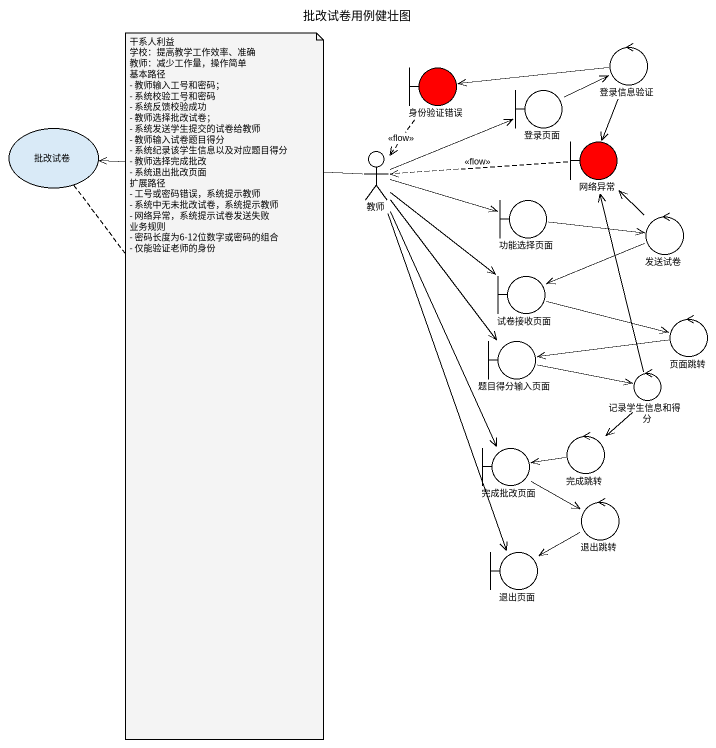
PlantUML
@startuml
title 批改试卷用例健壮图
control 登录信息验证
boundary 身份验证错误 #FF0000
boundary 登录页面
usecase 批改试卷
actor 教师
boundary 网络异常 #FF0000
boundary 功能选择页面
control 发送试卷
boundary 试卷接收页面
control 页面跳转
boundary 题目得分输入页面
control 记录学生信息和得分
control 完成跳转
boundary 完成批改页面
control 退出跳转
boundary 退出页面
登录信息验证 -left-> 身份验证错误
登录信息验证 --> 网络异常
身份验证错误 ..> 教师 : <<flow>>
登录页面 -right-> 登录信息验证
教师 -right-> 登录页面
教师 -left-> 批改试卷
教师 -right-> 功能选择页面
教师 --> 试卷接收页面
教师 --> 题目得分输入页面
教师 --> 完成批改页面
教师 --> 退出页面
网络异常 .left.> 教师 : <<flow>>
功能选择页面 -right-> 发送试卷
发送试卷 -up-> 网络异常
发送试卷 -left-> 试卷接收页面
试卷接收页面 -right-> 页面跳转
页面跳转 -left-> 题目得分输入页面
题目得分输入页面 -right-> 记录学生信息和得分
记录学生信息和得分 -up-> 网络异常
记录学生信息和得分 --> 完成跳转
完成跳转 -left-> 完成批改页面
完成批改页面 --> 退出跳转
退出跳转 --> 退出页面
note bottom of 批改试卷
  干系人利益
  学校：提高教学工作效率、准确
  教师：减少工作量，操作简单
  基本路径
  - 教师输入工号和密码；
  - 系统校验工号和密码
  - 系统反馈校验成功
  - 教师选择批改试卷；
  - 系统发送学生提交的试卷给教师
  - 教师输入试卷题目得分
  - 系统纪录该学生信息以及对应题目得分
  - 教师选择完成批改
  - 系统退出批改页面
  扩展路径
  - 工号或密码错误，系统提示教师
  - 系统中无未批改试卷，系统提示教师
  - 网络异常，系统提示试卷发送失败
  业务规则
  - 密码长度为6-12位数字或密码的组合
  - 仅能验证老师的身份
end note
@enduml
